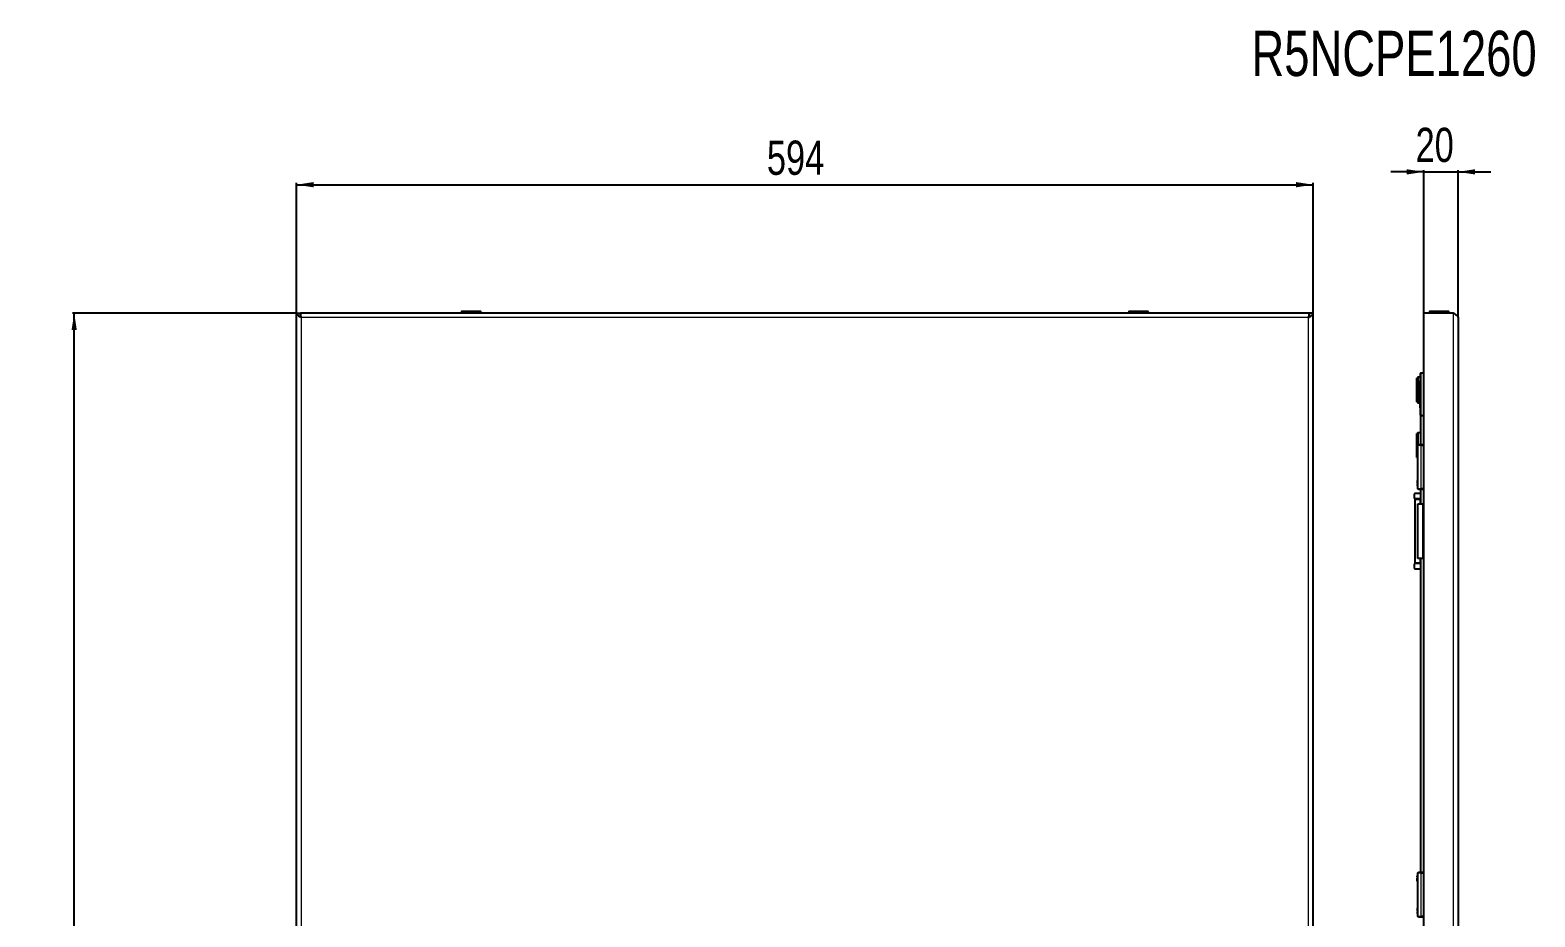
# Model space of a CAD drawing. Header units: millimetres. Extents: x -317 to 1498, y -422 to 1043.
# Drawn here: x -317 to 562, y 525 to 1043 of the extents above; entities that cross this region are included whole.
import ezdxf

# ---------------------------------------------------------------- set-up
doc = ezdxf.new("R2010")
doc.units = ezdxf.units.MM
doc.layers.add('FORMAT', color=7, linetype='Continuous')
doc.styles.add('SLDTEXTSTYLE0', font='TXT', dxfattribs={"width": 0.75})
doc.dimstyles.new('SLDDIMSTYLE0', dxfattribs={"dimtxt": 20, "dimasz": 10, "dimexe": 0, "dimexo": 0.0625, "dimgap": 5, "dimtad": 2, "dimdec": 1, "dimrnd": 1e-09, "dimzin": 12, "dimdsep": 46, "dimtxsty": 'SLDTEXTSTYLE0', "dimsah": 1, "dimcen": 0.09, "dimadec": 0, "dimazin": 3, "dimtfac": 1, "dimtofl": 0, "dimtmove": 0, "dimatfit": 3, "dimfxl": 0, "dimfrac": 2, "dimtolj": 1, "dimtzin": 12, "dimarcsym": 0})
doc.dimstyles.new('SLDDIMSTYLE1', dxfattribs={"dimtxt": 20, "dimasz": 10, "dimexe": 0, "dimexo": 0.0625, "dimgap": 5, "dimtad": 2, "dimdec": 1, "dimrnd": 1e-09, "dimzin": 12, "dimdsep": 46, "dimtxsty": 'SLDTEXTSTYLE0', "dimsah": 1, "dimcen": 0.09, "dimadec": 0, "dimazin": 3, "dimtfac": 1, "dimtmove": 0, "dimatfit": 0, "dimfxl": 0, "dimfrac": 2, "dimtolj": 1, "dimtzin": 12, "dimarcsym": 0})

# ---------------------------------------------------------------- blocks, each defined once
blk = doc.blocks.new('_D')
at = {"layer": 'FORMAT'}
for p, q in [((-161.45, 877.79), (-161.45, 953.78)), ((-161.45, 952.78), (432.55, 952.78)), ((432.55, 877.79), (432.55, 953.78))]:
    blk.add_line(p, q, dxfattribs=at)
for points in [[(-161.45, 952.78), (-151.45, 951.24), (-151.45, 954.32)], [(432.55, 952.78), (422.55, 954.32), (422.55, 951.24)]]:
    blk.add_solid(points, dxfattribs=at)
at = {"layer": 'FORMAT', "insert": (113.38, 978.56), "char_height": 20, "attachment_point": 1, "style": 'SLDTEXTSTYLE0'}
blk.add_mtext('594', dxfattribs=at)
blk = doc.blocks.new('_D_1')
at = {"layer": 'FORMAT'}
for p, q in [((-161.46, 877.78), (-292.46, 877.78)), ((-291.46, -277.22), (-291.46, 877.78)), ((-161.46, -277.22), (-292.46, -277.22))]:
    blk.add_line(p, q, dxfattribs=at)
for points in [[(-291.46, 877.78), (-293, 867.78), (-289.92, 867.78)], [(-291.46, -277.22), (-289.92, -267.22), (-293, -267.22)]]:
    blk.add_solid(points, dxfattribs=at)
at = {"layer": 'FORMAT', "insert": (-317.24, 284.07), "char_height": 20, "attachment_point": 1, "rotation": 90, "style": 'SLDTEXTSTYLE0'}
blk.add_mtext('1155', dxfattribs=at)
blk = doc.blocks.new('_D_3')
at = {"layer": 'FORMAT'}
for p, q in [((497.27, 960.28), (478.04, 960.28)), ((497.27, 877.79), (497.27, 961.28)), ((497.27, 960.28), (517.27, 960.28)), ((517.27, 875.19), (517.27, 961.28)), ((517.27, 960.28), (536.5, 960.28))]:
    blk.add_line(p, q, dxfattribs=at)
for points in [[(497.27, 960.28), (487.27, 961.82), (487.27, 958.74)], [(517.27, 960.28), (527.27, 958.74), (527.27, 961.82)]]:
    blk.add_solid(points, dxfattribs=at)
at = {"layer": 'FORMAT', "insert": (492.49, 986.06), "char_height": 20, "attachment_point": 1, "style": 'SLDTEXTSTYLE0'}
blk.add_mtext('20', dxfattribs=at)

msp = doc.modelspace()

# ---------------------------------------------------------------- linework, layer by layer
at = {"color": 7, "linetype": 'Continuous', "lineweight": 25}
for p, q in [((-161.45, -277.22), (-161.45, 877.78)), ((-161.45, 877.78), (-159.45, 877.78)), ((430.25, 877.78), (-159.15, 877.78)), ((-159.15, 876.05), (-159.15, 877.78)), ((-65.2, 878.53), (-65.2, 877.78)), ((-64.95, 878.78), (-53.95, 878.78)), ((-53.7, 877.78), (-53.7, 878.53)), ((324.8, 878.53), (324.8, 877.78)), ((325.05, 878.78), (327.54, 878.78)), ((327.54, 878.78), (336.05, 878.78)), ((336.3, 877.78), (336.3, 878.53)), ((430.25, 877.78), (430.25, 876.06)), ((432.55, 877.78), (430.55, 877.78)), ((432.55, -277.22), (432.55, 877.78)), ((497.27, -277.22), (497.27, 877.78)), ((514.67, 877.78), (497.27, 877.78)), ((500.52, 878.53), (500.52, 877.78)), ((500.77, 878.78), (501.67, 878.78)), ((501.67, 878.78), (511.77, 878.78)), ((512.02, 877.78), (512.02, 878.53)), ((517.27, 875.18), (517.27, 377.78)), ((493.77, 840.28), (493.27, 839.78)), ((493.27, 832.78), (493.27, 839.78)), ((495.27, 840.28), (493.77, 840.28)), ((493.77, 840.28), (493.77, 832.78)), ((495.07, 838.13), (495.27, 838.13)), ((495.07, 836.14), (495.07, 838.13)), ((495.07, 836.14), (495.27, 836.14)), ((495.07, 834.18), (495.07, 836.14)), ((495.27, 818.08), (495.27, 842.48)), ((495.57, 842.78), (497.27, 842.78)), ((493.27, 825.78), (493.27, 832.78)), ((493.77, 832.78), (493.77, 825.28)), ((495.05, 831.72), (495.07, 831.72)), ((495.27, 828.5), (495.05, 828.5)), ((495.07, 834.18), (495.27, 834.18)), ((495.07, 833.13), (495.27, 833.13)), ((495.07, 832.08), (495.07, 833.13)), ((495.07, 832.08), (495.27, 832.08)), ((495.07, 830.69), (495.07, 832.08)), ((495.07, 830.69), (495.27, 830.69)), ((495.07, 830.21), (495.07, 830.69)), ((495.07, 829.41), (495.07, 830.21)), ((495.07, 830.21), (495.27, 830.21)), ((495.07, 829.41), (495.27, 829.41)), ((495.07, 828.63), (495.07, 829.41)), ((493.27, 825.78), (493.77, 825.28)), ((493.77, 825.28), (495.07, 825.28)), ((495.07, 825.18), (495.27, 825.18)), ((495.07, 824.84), (495.07, 825.18)), ((495.07, 824.84), (495.27, 824.84)), ((495.07, 824.17), (495.07, 824.82)), ((495.07, 824.17), (495.27, 824.17)), ((495.07, 823.14), (495.27, 823.14)), ((495.07, 823.03), (495.07, 823.14)), ((495.07, 823.03), (495.27, 823.03)), ((495.07, 822.78), (495.07, 823.03)), ((495.07, 822.78), (495.27, 822.78)), ((495.07, 822.43), (495.07, 822.78)), ((495.07, 822.43), (495.27, 822.43)), ((495.27, 817.78), (495.27, 800.78)), ((495.27, 817.78), (495.57, 817.78)), ((496.22, 817.78), (495.57, 817.78)), ((496.22, 817.78), (497.27, 817.78)), ((493.77, 807.78), (493.27, 807.28)), ((493.27, 793.28), (493.27, 807.28)), ((495.27, 807.78), (493.77, 807.78)), ((493.77, 807.78), (493.77, 800.6)), ((497.27, 800.78), (495.67, 800.78)), ((493.27, 793.28), (493.67, 792.88)), ((493.67, 800.28), (493.67, 775.28)), ((495.27, 774.78), (495.27, 766.28)), ((495.67, 774.78), (497.27, 774.78)), ((491.72, 771.78), (491.72, 769.78)), ((495.27, 772.28), (492.22, 772.28)), ((492.22, 769.28), (495.27, 769.28)), ((492.22, 769.28), (492.22, 768.98)), ((492.22, 731.58), (492.22, 768.98)), ((492.22, 768.98), (495.22, 768.98)), ((493.77, 766.28), (496.77, 766.28)), ((493.77, 734.28), (493.77, 766.28)), ((494.72, 769.28), (494.72, 768.98)), ((495.22, 768.98), (495.27, 768.98)), ((497.27, 766.28), (496.77, 766.28)), ((491.72, 730.78), (491.72, 728.78)), ((495.22, 731.58), (492.22, 731.58)), ((492.22, 731.58), (492.22, 731.28)), ((495.27, 731.28), (492.22, 731.28)), ((496.77, 734.28), (493.77, 734.28)), ((494.72, 731.58), (494.72, 731.28)), ((495.27, 731.58), (495.22, 731.58)), ((495.27, 734.28), (495.27, 550.78)), ((496.77, 734.28), (497.27, 734.28)), ((492.22, 728.28), (495.27, 728.28)), ((493.67, 550.28), (493.67, 525.28)), ((497.27, 550.78), (495.67, 550.78)), ((495.67, 524.78), (497.27, 524.78))]:
    msp.add_line(p, q, dxfattribs=at)
at = {"color": 8, "linetype": 'Continuous', "lineweight": 18}
for p, q in [((-158.85, 875.18), (-158.85, 377.75)), ((429.95, 875.18), (-158.85, 875.18)), ((-53.7, 878.53), (-65.2, 878.53)), ((327.4, 878.53), (324.8, 878.53)), ((336.3, 878.53), (327.4, 878.53)), ((429.95, -274.62), (429.95, 875.18)), ((501.46, 878.53), (500.52, 878.53)), ((512.02, 878.53), (501.46, 878.53)), ((514.67, -277.22), (514.67, 877.78)), ((495.27, 842.48), (495.57, 842.48)), ((495.57, 842.78), (495.57, 842.48)), ((495.57, 842.48), (495.57, 818.08)), ((497.27, 842.48), (495.57, 842.48)), ((495.07, 826.91), (495.27, 826.91)), ((495.57, 818.08), (495.27, 818.08)), ((495.57, 818.08), (497.27, 818.08)), ((495.57, 818.08), (495.57, 817.78)), ((495.67, 800.28), (497.27, 800.28)), ((495.67, 775.28), (495.67, 800.28)), ((497.27, 775.28), (495.67, 775.28)), ((495.22, 768.98), (495.22, 769.28)), ((495.22, 766.28), (495.22, 768.98)), ((496.77, 734.28), (496.77, 766.28)), ((495.22, 731.58), (495.22, 734.28)), ((495.22, 731.28), (495.22, 731.58)), ((495.67, 550.28), (497.27, 550.28)), ((495.67, 525.28), (495.67, 550.28)), ((497.27, 525.28), (495.67, 525.28))]:
    msp.add_line(p, q, dxfattribs=at)
at = {"color": 7, "linetype": 'Continuous', "lineweight": 25}
for centre, radius, start, end in [((-64.95, 878.53), 0.25, 90, 180), ((-53.95, 878.53), 0.25, 0, 90), ((325.05, 878.53), 0.25, 90, 180), ((336.05, 878.53), 0.25, 0, 90), ((500.77, 878.53), 0.25, 90, 180), ((511.77, 878.53), 0.25, 0, 90), ((495.57, 842.48), 0.3, 90, 180), ((495.57, 818.08), 0.3, 180, 270), ((492.22, 771.78), 0.5, 90, 180), ((492.22, 769.78), 0.5, 180, 270), ((492.22, 730.78), 0.5, 90, 180), ((492.22, 728.78), 0.5, 180, 270)]:
    msp.add_arc(centre, radius, start, end, dxfattribs=at)
for points, knots in [([(-161.45, 877.78), (-161.45, 877.67), (-161.44, 877.56), (-161.37, 877.35), (-161.32, 877.24), (-161.19, 877.02), (-161.11, 876.91), (-160.92, 876.7), (-160.81, 876.59), (-160.57, 876.37), (-160.44, 876.26), (-160.16, 876.05), (-160, 875.94), (-159.53, 875.61), (-159.2, 875.4), (-158.85, 875.18)], [0, 0, 0, 0, 0.125, 0.125, 0.25, 0.25, 0.375, 0.375, 0.5, 0.5, 0.625, 0.625, 0.75, 0.75, 1, 1, 1, 1]), ([(-159.45, 877.78), (-159.45, 877.35), (-159.39, 876.92), (-159.17, 876.05), (-159.01, 875.62), (-158.85, 875.18)], [0, 0, 0, 0, 0.5, 0.5, 1, 1, 1, 1]), ([(-158.85, 875.18), (-158.88, 875.52), (-158.9, 875.86), (-158.95, 876.49), (-158.98, 876.78), (-159.03, 877.26), (-159.05, 877.45), (-159.1, 877.71), (-159.13, 877.78), (-159.15, 877.78)], [0, 0, 0, 0, 0.25, 0.25, 0.5, 0.5, 0.75, 0.75, 1, 1, 1, 1]), ([(429.95, 875.18), (430.12, 875.29), (430.29, 875.4), (430.62, 875.62), (430.79, 875.73), (431.1, 875.94), (431.25, 876.05), (431.53, 876.27), (431.67, 876.38), (431.91, 876.59), (432.01, 876.7), (432.2, 876.92), (432.28, 877.03), (432.48, 877.35), (432.55, 877.56), (432.55, 877.78)], [0, 0, 0, 0, 0.125, 0.125, 0.25, 0.25, 0.375, 0.375, 0.5, 0.5, 0.625, 0.625, 0.75, 0.75, 1, 1, 1, 1]), ([(430.25, 877.78), (430.22, 877.78), (430.2, 877.71), (430.15, 877.45), (430.12, 877.26), (430.07, 876.78), (430.05, 876.49), (430, 875.86), (429.97, 875.52), (429.95, 875.18)], [0, 0, 0, 0, 0.25, 0.25, 0.5, 0.5, 0.75, 0.75, 1, 1, 1, 1]), ([(429.95, 875.18), (430.1, 875.62), (430.26, 876.05), (430.48, 876.91), (430.55, 877.35), (430.55, 877.78)], [0, 0, 0, 0, 0.5, 0.5, 1, 1, 1, 1]), ([(514.67, 877.78), (514.84, 877.67), (515.01, 877.56), (515.35, 877.35), (515.51, 877.24), (515.83, 877.02), (515.98, 876.91), (516.26, 876.7), (516.39, 876.59), (516.63, 876.37), (516.74, 876.26), (516.93, 876.05), (517.01, 875.94), (517.21, 875.61), (517.27, 875.4), (517.27, 875.18)], [0, 0, 0, 0, 0.125, 0.125, 0.25, 0.25, 0.375, 0.375, 0.5, 0.5, 0.625, 0.625, 0.75, 0.75, 1, 1, 1, 1]), ([(495.07, 833.31), (495.07, 833.35), (495.07, 833.63), (495.07, 833.92), (495.07, 834.18)], [0, 0, 0, 0, 0.139498, 1, 1, 1, 1]), ([(495.07, 826.91), (495.07, 827.24), (495.07, 827.84), (495.07, 828.41), (495.07, 828.44), (495.07, 828.46)], [0, 0, 0, 0, 0.4156784, 0.7762775, 1, 1, 1, 1]), ([(495.07, 825.18), (495.07, 825.52), (495.07, 826.15), (495.07, 826.67), (495.07, 826.91)], [0, 0, 0, 0, 0.5368, 1, 1, 1, 1]), ([(495.07, 823.14), (495.07, 823.29), (495.07, 823.55), (495.07, 823.98), (495.07, 824.17)], [0, 0, 0, 0, 0.547643, 1, 1, 1, 1]), ([(493.37, 798.29), (493.37, 798.34), (493.37, 798.42), (493.37, 798.51), (493.37, 798.6), (493.37, 798.73), (493.37, 798.76), (493.37, 798.78)], [0, 0, 0, 0, 0.124693, 0.187182, 0.249773, 0.500039, 1, 1, 1, 1]), ([(493.37, 798.08), (493.37, 798.08), (493.37, 798.08), (493.37, 798.09), (493.37, 798.1), (493.37, 798.13), (493.37, 798.17), (493.37, 798.21), (493.37, 798.25), (493.37, 798.27), (493.37, 798.29)], [0, 0, 0, 0, 0.128825, 0.180169, 0.243397, 0.36986, 0.499864, 0.749649, 0.843476, 1, 1, 1, 1]), ([(493.37, 796.57), (493.37, 796.65), (493.37, 796.8), (493.37, 797.02), (493.37, 797.2), (493.37, 797.37), (493.37, 797.47), (493.37, 797.48), (493.37, 797.49)], [0, 0, 0, 0, 0.125049, 0.249886, 0.370856, 0.49982, 0.749609, 1, 1, 1, 1]), ([(493.37, 795.72), (493.37, 795.73), (493.37, 795.74), (493.37, 795.83), (493.37, 795.92), (493.37, 796.05), (493.37, 796.26), (493.37, 796.45), (493.37, 796.57)], [0, 0, 0, 0, 0.25007, 0.379181, 0.500499, 0.62417, 0.750842, 1, 1, 1, 1]), ([(493.37, 779.84), (493.37, 779.83), (493.37, 779.82), (493.37, 779.74), (493.37, 779.64), (493.37, 779.51), (493.37, 779.3), (493.37, 779.12), (493.37, 779)], [0, 0, 0, 0, 0.25007, 0.379559, 0.500499, 0.624556, 0.750843, 1, 1, 1, 1]), ([(493.37, 779), (493.37, 778.96), (493.37, 778.88), (493.37, 778.73), (493.37, 778.54), (493.37, 778.36), (493.37, 778.2), (493.37, 778.09), (493.37, 778.08), (493.37, 778.08)], [0, 0, 0, 0, 0.062637, 0.125278, 0.250072, 0.374841, 0.499994, 0.749696, 1, 1, 1, 1]), ([(493.37, 777.49), (493.37, 777.49), (493.37, 777.48), (493.37, 777.47), (493.37, 777.46), (493.37, 777.44), (493.37, 777.38), (493.37, 777.32), (493.37, 777.28)], [0, 0, 0, 0, 0.13107, 0.182437, 0.243796, 0.371388, 0.500442, 1, 1, 1, 1]), ([(493.37, 777.28), (493.37, 777.25), (493.37, 777.2), (493.37, 777.12), (493.37, 777.05), (493.37, 776.96), (493.37, 776.83), (493.37, 776.8), (493.37, 776.78)], [0, 0, 0, 0, 0.062686, 0.125173, 0.187628, 0.250185, 0.500314, 1, 1, 1, 1]), ([(493.37, 548.29), (493.37, 548.34), (493.37, 548.42), (493.37, 548.51), (493.37, 548.6), (493.37, 548.73), (493.37, 548.76), (493.37, 548.78)], [0, 0, 0, 0, 0.1246927, 0.1871822, 0.2497734, 0.5000394, 1, 1, 1, 1]), ([(493.37, 548.08), (493.37, 548.08), (493.37, 548.08), (493.37, 548.09), (493.37, 548.1), (493.37, 548.13), (493.37, 548.17), (493.37, 548.21), (493.37, 548.25), (493.37, 548.27), (493.37, 548.29)], [0, 0, 0, 0, 0.128825, 0.180169, 0.243397, 0.36986, 0.499864, 0.749649, 0.843476, 1, 1, 1, 1]), ([(493.37, 546.57), (493.37, 546.65), (493.37, 546.8), (493.37, 547.02), (493.37, 547.2), (493.37, 547.37), (493.37, 547.47), (493.37, 547.48), (493.37, 547.49)], [0, 0, 0, 0, 0.125049, 0.249886, 0.370856, 0.49982, 0.749609, 1, 1, 1, 1]), ([(493.37, 545.72), (493.37, 545.73), (493.37, 545.74), (493.37, 545.83), (493.37, 545.92), (493.37, 546.05), (493.37, 546.26), (493.37, 546.45), (493.37, 546.57)], [0, 0, 0, 0, 0.25007, 0.379181, 0.500499, 0.62417, 0.750842, 1, 1, 1, 1]), ([(493.37, 529.84), (493.37, 529.83), (493.37, 529.82), (493.37, 529.74), (493.37, 529.64), (493.37, 529.51), (493.37, 529.3), (493.37, 529.12), (493.37, 529)], [0, 0, 0, 0, 0.25007, 0.379559, 0.500499, 0.624556, 0.750843, 1, 1, 1, 1]), ([(493.37, 529), (493.37, 528.96), (493.37, 528.88), (493.37, 528.73), (493.37, 528.54), (493.37, 528.36), (493.37, 528.2), (493.37, 528.09), (493.37, 528.08), (493.37, 528.08)], [0, 0, 0, 0, 0.062637, 0.125278, 0.250072, 0.374841, 0.499994, 0.749696, 1, 1, 1, 1]), ([(493.37, 527.49), (493.37, 527.49), (493.37, 527.48), (493.37, 527.47), (493.37, 527.46), (493.37, 527.44), (493.37, 527.38), (493.37, 527.32), (493.37, 527.28)], [0, 0, 0, 0, 0.13107, 0.182437, 0.243796, 0.371388, 0.500442, 1, 1, 1, 1]), ([(493.37, 527.28), (493.37, 527.25), (493.37, 527.2), (493.37, 527.12), (493.37, 527.05), (493.37, 526.96), (493.37, 526.83), (493.37, 526.8), (493.37, 526.78)], [0, 0, 0, 0, 0.062686, 0.125173, 0.187628, 0.250185, 0.500314, 1, 1, 1, 1])]:
    msp.add_open_spline(points, degree=3, knots=knots, dxfattribs=at)
for points in [[(493.67, 800.28), (493.68, 800.35), (493.69, 800.48), (493.81, 800.64), (493.98, 800.76), (494.11, 800.77), (494.17, 800.78)], [(495.67, 800.78), (495.48, 800.78), (495.08, 800.78), (494.59, 800.78), (494.24, 800.78), (494.19, 800.78), (494.17, 800.78)], [(494.17, 774.78), (494.11, 774.79), (493.98, 774.8), (493.81, 774.92), (493.69, 775.09), (493.68, 775.22), (493.67, 775.28)], [(494.17, 774.78), (494.19, 774.78), (494.24, 774.78), (494.59, 774.78), (495.08, 774.78), (495.48, 774.78), (495.67, 774.78)], [(493.67, 550.28), (493.68, 550.35), (493.69, 550.48), (493.81, 550.64), (493.98, 550.76), (494.11, 550.77), (494.17, 550.78)], [(495.67, 550.78), (495.48, 550.78), (495.08, 550.78), (494.59, 550.78), (494.24, 550.78), (494.19, 550.78), (494.17, 550.78)], [(494.17, 524.78), (494.11, 524.79), (493.98, 524.8), (493.81, 524.92), (493.69, 525.09), (493.68, 525.22), (493.67, 525.28)], [(494.17, 524.78), (494.19, 524.78), (494.24, 524.78), (494.59, 524.78), (495.08, 524.78), (495.48, 524.78), (495.67, 524.78)]]:
    msp.add_open_spline(points, degree=3, dxfattribs=at)
at = {"color": 8, "linetype": 'Continuous', "lineweight": 18}
for points in [[(495.67, 800.78), (495.67, 800.77), (495.67, 800.76), (495.67, 800.64), (495.67, 800.48), (495.67, 800.35), (495.67, 800.28)], [(495.67, 800.28), (495.41, 800.28), (494.89, 800.28), (494.23, 800.28), (493.76, 800.28), (493.7, 800.28), (493.67, 800.28)], [(493.67, 775.28), (493.7, 775.28), (493.76, 775.28), (494.23, 775.28), (494.89, 775.28), (495.41, 775.28), (495.67, 775.28)], [(495.67, 775.28), (495.67, 775.22), (495.67, 775.09), (495.67, 774.92), (495.67, 774.8), (495.67, 774.79), (495.67, 774.78)], [(495.67, 550.28), (495.41, 550.28), (494.89, 550.28), (494.23, 550.28), (493.76, 550.28), (493.7, 550.28), (493.67, 550.28)], [(495.67, 550.78), (495.67, 550.77), (495.67, 550.76), (495.67, 550.64), (495.67, 550.48), (495.67, 550.35), (495.67, 550.28)], [(493.67, 525.28), (493.7, 525.28), (493.76, 525.28), (494.23, 525.28), (494.89, 525.28), (495.41, 525.28), (495.67, 525.28)], [(495.67, 525.28), (495.67, 525.22), (495.67, 525.09), (495.67, 524.92), (495.67, 524.8), (495.67, 524.79), (495.67, 524.78)]]:
    msp.add_open_spline(points, degree=3, dxfattribs=at)

# ---------------------------------------------------------------- texts
at = {"layer": 'FORMAT', "insert": (396.57, 1042.76), "char_height": 26.458, "attachment_point": 1, "style": 'SLDTEXTSTYLE0'}
msp.add_mtext('R5NCPE1260', dxfattribs=at)

# ---------------------------------------------------------------- dimensions: what is measured, and where the dimension line sits
at = {"layer": 'FORMAT'}
for base, p1, p2, dimstyle, picture, middle in [((517.27, 960.28), (497.27, 877.78), (517.27, 875.18), 'SLDDIMSTYLE1', '_D_3', (507.27, 960.28)), ((432.55, 952.78), (-161.45, 877.78), (432.55, 877.78), 'SLDDIMSTYLE0', '_D', (135.55, 952.78))]:
    dim = msp.add_linear_dim(base=base, p1=p1, p2=p2, dimstyle=dimstyle, dxfattribs=at)
    dim.commit()
    dim.dimension.update_dxf_attribs({"geometry": picture, "text_midpoint": middle, "dimtype": 160})
dim = msp.add_linear_dim(base=(-291.46, 877.78), p1=(-161.45, -277.22), p2=(-161.45, 877.78), angle=90, dimstyle='SLDDIMSTYLE0', dxfattribs=at)
dim.commit()
dim.dimension.update_dxf_attribs({"geometry": '_D_1', "text_midpoint": (-291.46, 313.63), "dimtype": 160})

doc.saveas('drawing.dxf')
